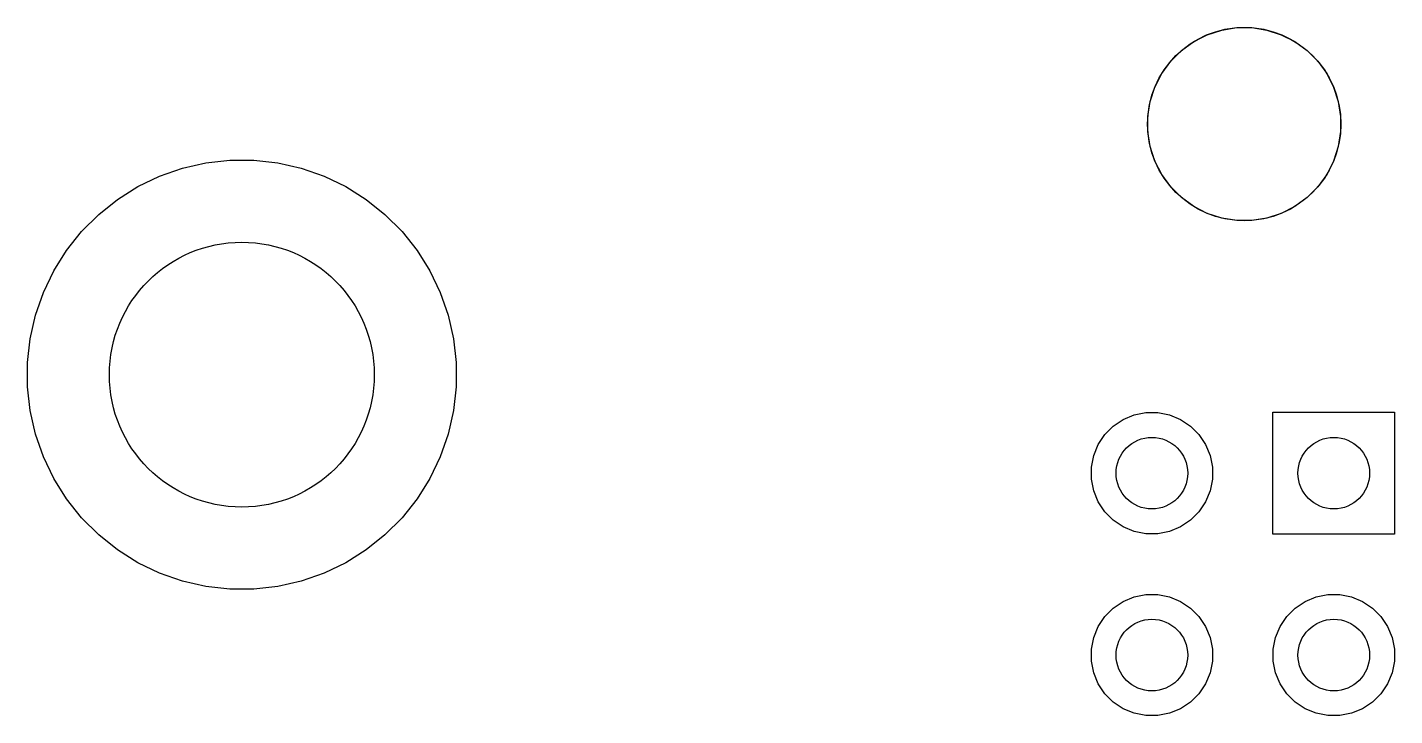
# Model space of a CAD drawing. Header units: inches. Extents: x 0.74 to 7.47, y -5.09 to -0.82.
# Drawn here: x 4.016 to 4.768, y -2.825 to -2.447 of the extents above; entities that cross this region are included whole.
import ezdxf

# ---------------------------------------------------------------- set-up
doc = ezdxf.new("R2010")
doc.units = ezdxf.units.IN
doc.header["$MEASUREMENT"] = 0
doc.layers.add('BLACK', color=250, linetype='CONTINUOUS')

msp = doc.modelspace()

# ---------------------------------------------------------------- linework, layer by layer
at = {"layer": 'BLACK', "linetype": 'CONTINUOUS'}
for p, q in [((4.6647, -2.4509), (4.67263, -2.44832)), ((4.67263, -2.44832), (4.68087, -2.44701)), ((4.68087, -2.44701), (4.68921, -2.44701)), ((4.68921, -2.44701), (4.69745, -2.44832)), ((4.69745, -2.44832), (4.70538, -2.4509)), ((4.65052, -2.45958), (4.65727, -2.45468)), ((4.65727, -2.45468), (4.6647, -2.4509)), ((4.70538, -2.4509), (4.71281, -2.45468)), ((4.71281, -2.45468), (4.71956, -2.45958)), ((4.63972, -2.47223), (4.64462, -2.46548)), ((4.64462, -2.46548), (4.65052, -2.45958)), ((4.71956, -2.45958), (4.72545, -2.46548)), ((4.72545, -2.46548), (4.73036, -2.47223)), ((4.63594, -2.47966), (4.63972, -2.47223)), ((4.73036, -2.47223), (4.73414, -2.47966)), ((4.63336, -2.48759), (4.63594, -2.47966)), ((4.73414, -2.47966), (4.73672, -2.48759)), ((4.63205, -2.49583), (4.63336, -2.48759)), ((4.73672, -2.48759), (4.73803, -2.49583)), ((4.63205, -2.50417), (4.63205, -2.49583)), ((4.73803, -2.49583), (4.73803, -2.50417)), ((4.63336, -2.51241), (4.63205, -2.50417)), ((4.73803, -2.50417), (4.73672, -2.51241)), ((4.63594, -2.52034), (4.63336, -2.51241)), ((4.73672, -2.51241), (4.73414, -2.52034)), ((4.08866, -2.52868), (4.10116, -2.5243)), ((4.10116, -2.5243), (4.11407, -2.52135)), ((4.11407, -2.52135), (4.12724, -2.51987)), ((4.12724, -2.51987), (4.14048, -2.51987)), ((4.14048, -2.51987), (4.15364, -2.52135)), ((4.15364, -2.52135), (4.16656, -2.5243)), ((4.16656, -2.5243), (4.17906, -2.52868)), ((4.63972, -2.52777), (4.63594, -2.52034)), ((4.73414, -2.52034), (4.73036, -2.52777)), ((4.07673, -2.53442), (4.08866, -2.52868)), ((4.17906, -2.52868), (4.19099, -2.53442)), ((4.64462, -2.53452), (4.63972, -2.52777)), ((4.73036, -2.52777), (4.72545, -2.53452)), ((4.06551, -2.54147), (4.07673, -2.53442)), ((4.19099, -2.53442), (4.20221, -2.54147)), ((4.65052, -2.54042), (4.64462, -2.53452)), ((4.65727, -2.54532), (4.65052, -2.54042)), ((4.71956, -2.54042), (4.71281, -2.54532)), ((4.72545, -2.53452), (4.71956, -2.54042)), ((4.05516, -2.54973), (4.06551, -2.54147)), ((4.20221, -2.54147), (4.21256, -2.54973)), ((4.6647, -2.5491), (4.65727, -2.54532)), ((4.71281, -2.54532), (4.70538, -2.5491)), ((4.04579, -2.55909), (4.05516, -2.54973)), ((4.21256, -2.54973), (4.22193, -2.55909)), ((4.67263, -2.55168), (4.6647, -2.5491)), ((4.68087, -2.55299), (4.67263, -2.55168)), ((4.68921, -2.55299), (4.68087, -2.55299)), ((4.69745, -2.55168), (4.68921, -2.55299)), ((4.70538, -2.5491), (4.69745, -2.55168)), ((4.03753, -2.56945), (4.04579, -2.55909)), ((4.22193, -2.55909), (4.23018, -2.56945)), ((4.03049, -2.58066), (4.03753, -2.56945)), ((4.23018, -2.56945), (4.23723, -2.58066)), ((4.02474, -2.5926), (4.03049, -2.58066)), ((4.23723, -2.58066), (4.24298, -2.5926)), ((4.02036, -2.6051), (4.02474, -2.5926)), ((4.24298, -2.5926), (4.24735, -2.6051)), ((4.01742, -2.61801), (4.02036, -2.6051)), ((4.24735, -2.6051), (4.2503, -2.61801)), ((4.01593, -2.63117), (4.01742, -2.61801)), ((4.2503, -2.61801), (4.25178, -2.63117)), ((4.01593, -2.64442), (4.01593, -2.63117)), ((4.25178, -2.63117), (4.25178, -2.64442)), ((4.01742, -2.65758), (4.01593, -2.64442)), ((4.25178, -2.64442), (4.2503, -2.65758)), ((4.02036, -2.67049), (4.01742, -2.65758)), ((4.2503, -2.65758), (4.24735, -2.67049)), ((4.61848, -2.66244), (4.62454, -2.65993)), ((4.62454, -2.65993), (4.63097, -2.65865)), ((4.63097, -2.65865), (4.63753, -2.65865)), ((4.63753, -2.65865), (4.64397, -2.65993)), ((4.64397, -2.65993), (4.65003, -2.66244)), ((4.70079, -2.72542), (4.70079, -2.65849)), ((4.70079, -2.65849), (4.76772, -2.65849)), ((4.76772, -2.65849), (4.76772, -2.72542)), ((4.60838, -2.67072), (4.61302, -2.66608)), ((4.61302, -2.66608), (4.61848, -2.66244)), ((4.65003, -2.66244), (4.65548, -2.66608)), ((4.65548, -2.66608), (4.66012, -2.67072)), ((4.02474, -2.68299), (4.02036, -2.67049)), ((4.24735, -2.67049), (4.24298, -2.68299)), ((4.60223, -2.68224), (4.60474, -2.67618)), ((4.60474, -2.67618), (4.60838, -2.67072)), ((4.66012, -2.67072), (4.66377, -2.67618)), ((4.66377, -2.67618), (4.66628, -2.68224)), ((4.03049, -2.69493), (4.02474, -2.68299)), ((4.24298, -2.68299), (4.23723, -2.69493)), ((4.60095, -2.68867), (4.60223, -2.68224)), ((4.66628, -2.68224), (4.66756, -2.68867)), ((4.60095, -2.69523), (4.60095, -2.68867)), ((4.66756, -2.68867), (4.66756, -2.69523)), ((4.03753, -2.70614), (4.03049, -2.69493)), ((4.23723, -2.69493), (4.23018, -2.70614)), ((4.60223, -2.70167), (4.60095, -2.69523)), ((4.66756, -2.69523), (4.66628, -2.70167)), ((4.04579, -2.7165), (4.03753, -2.70614)), ((4.23018, -2.70614), (4.22193, -2.7165)), ((4.60474, -2.70773), (4.60223, -2.70167)), ((4.66628, -2.70167), (4.66377, -2.70773)), ((4.60838, -2.71318), (4.60474, -2.70773)), ((4.61302, -2.71782), (4.60838, -2.71318)), ((4.66012, -2.71318), (4.65548, -2.71782)), ((4.66377, -2.70773), (4.66012, -2.71318)), ((4.05516, -2.72586), (4.04579, -2.7165)), ((4.22193, -2.7165), (4.21256, -2.72586)), ((4.61848, -2.72147), (4.61302, -2.71782)), ((4.65548, -2.71782), (4.65003, -2.72147)), ((4.06551, -2.73412), (4.05516, -2.72586)), ((4.21256, -2.72586), (4.20221, -2.73412)), ((4.62454, -2.72398), (4.61848, -2.72147)), ((4.63097, -2.72526), (4.62454, -2.72398)), ((4.63753, -2.72526), (4.63097, -2.72526)), ((4.64397, -2.72398), (4.63753, -2.72526)), ((4.65003, -2.72147), (4.64397, -2.72398)), ((4.76772, -2.72542), (4.70079, -2.72542)), ((4.07673, -2.74117), (4.06551, -2.73412)), ((4.20221, -2.73412), (4.19099, -2.74117)), ((4.08866, -2.74691), (4.07673, -2.74117)), ((4.19099, -2.74117), (4.17906, -2.74691)), ((4.10116, -2.75129), (4.08866, -2.74691)), ((4.11407, -2.75424), (4.10116, -2.75129)), ((4.16656, -2.75129), (4.15364, -2.75424)), ((4.17906, -2.74691), (4.16656, -2.75129)), ((4.12724, -2.75572), (4.11407, -2.75424)), ((4.14048, -2.75572), (4.12724, -2.75572)), ((4.15364, -2.75424), (4.14048, -2.75572)), ((4.62454, -2.75993), (4.63097, -2.75865)), ((4.63097, -2.75865), (4.63753, -2.75865)), ((4.63753, -2.75865), (4.64397, -2.75993)), ((4.72454, -2.75993), (4.73097, -2.75865)), ((4.73097, -2.75865), (4.73753, -2.75865)), ((4.73753, -2.75865), (4.74397, -2.75993)), ((4.60838, -2.77072), (4.61302, -2.76608)), ((4.61302, -2.76608), (4.61848, -2.76244)), ((4.61848, -2.76244), (4.62454, -2.75993)), ((4.64397, -2.75993), (4.65003, -2.76244)), ((4.65003, -2.76244), (4.65548, -2.76608)), ((4.65548, -2.76608), (4.66012, -2.77072)), ((4.70838, -2.77072), (4.71302, -2.76608)), ((4.71302, -2.76608), (4.71848, -2.76244)), ((4.71848, -2.76244), (4.72454, -2.75993)), ((4.74397, -2.75993), (4.75003, -2.76244)), ((4.75003, -2.76244), (4.75548, -2.76608)), ((4.75548, -2.76608), (4.76012, -2.77072)), ((4.60474, -2.77618), (4.60838, -2.77072)), ((4.66012, -2.77072), (4.66377, -2.77618)), ((4.70474, -2.77618), (4.70838, -2.77072)), ((4.76012, -2.77072), (4.76377, -2.77618)), ((4.60223, -2.78224), (4.60474, -2.77618)), ((4.66377, -2.77618), (4.66628, -2.78224)), ((4.70223, -2.78224), (4.70474, -2.77618)), ((4.76377, -2.77618), (4.76628, -2.78224)), ((4.60095, -2.78867), (4.60223, -2.78224)), ((4.60095, -2.79523), (4.60095, -2.78867)), ((4.66628, -2.78224), (4.66756, -2.78867)), ((4.66756, -2.78867), (4.66756, -2.79523)), ((4.70095, -2.78867), (4.70223, -2.78224)), ((4.70095, -2.79523), (4.70095, -2.78867)), ((4.76628, -2.78224), (4.76756, -2.78867)), ((4.76756, -2.78867), (4.76756, -2.79523)), ((4.60223, -2.80167), (4.60095, -2.79523)), ((4.66756, -2.79523), (4.66628, -2.80167)), ((4.70223, -2.80167), (4.70095, -2.79523)), ((4.76756, -2.79523), (4.76628, -2.80167)), ((4.60474, -2.80773), (4.60223, -2.80167)), ((4.66628, -2.80167), (4.66377, -2.80773)), ((4.70474, -2.80773), (4.70223, -2.80167)), ((4.76628, -2.80167), (4.76377, -2.80773)), ((4.60838, -2.81318), (4.60474, -2.80773)), ((4.66377, -2.80773), (4.66012, -2.81318)), ((4.70838, -2.81318), (4.70474, -2.80773)), ((4.76377, -2.80773), (4.76012, -2.81318)), ((4.61302, -2.81782), (4.60838, -2.81318)), ((4.61848, -2.82147), (4.61302, -2.81782)), ((4.65548, -2.81782), (4.65003, -2.82147)), ((4.66012, -2.81318), (4.65548, -2.81782)), ((4.71302, -2.81782), (4.70838, -2.81318)), ((4.71848, -2.82147), (4.71302, -2.81782)), ((4.75548, -2.81782), (4.75003, -2.82147)), ((4.76012, -2.81318), (4.75548, -2.81782)), ((4.62454, -2.82398), (4.61848, -2.82147)), ((4.63097, -2.82526), (4.62454, -2.82398)), ((4.63753, -2.82526), (4.63097, -2.82526)), ((4.64397, -2.82398), (4.63753, -2.82526)), ((4.65003, -2.82147), (4.64397, -2.82398)), ((4.72454, -2.82398), (4.71848, -2.82147)), ((4.73097, -2.82526), (4.72454, -2.82398)), ((4.73753, -2.82526), (4.73097, -2.82526)), ((4.74397, -2.82398), (4.73753, -2.82526)), ((4.75003, -2.82147), (4.74397, -2.82398))]:
    msp.add_line(p, q, dxfattribs=at)
at = {"layer": 'BLACK'}
for centre, radius in [((4.68504, -2.5), 0.05315), ((4.68504, -2.5), 0.05315), ((4.13386, -2.6378), 0.07283), ((4.63425, -2.69195), 0.01969), ((4.73425, -2.69195), 0.01969), ((4.63425, -2.79195), 0.01969), ((4.73425, -2.79195), 0.01969)]:
    msp.add_circle(centre, radius, dxfattribs=at)
at = {"layer": 'WHITE'}
for centre, radius in [((4.13386, -2.6378), 0.07283), ((4.63425, -2.69195), 0.01969), ((4.73425, -2.69195), 0.01969), ((4.63425, -2.79195), 0.01969), ((4.73425, -2.79195), 0.01969)]:
    msp.add_circle(centre, radius, dxfattribs=at)

doc.saveas('drawing.dxf')
